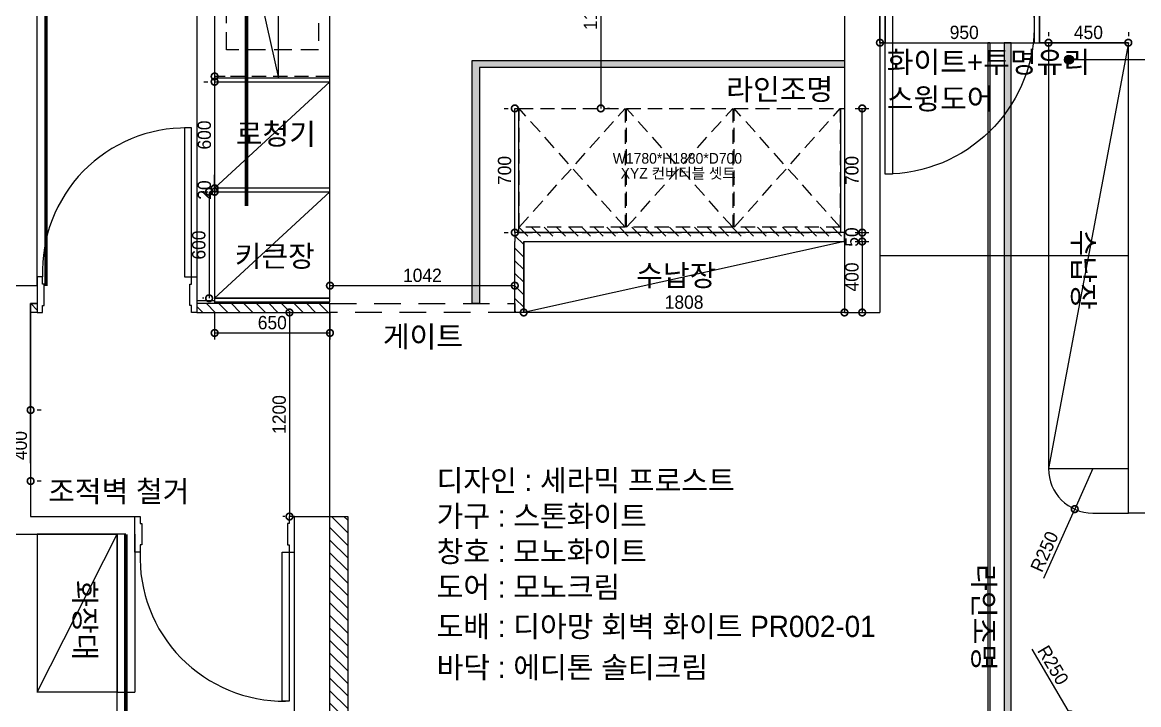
# Model space of a CAD drawing. Header units: inches. Extents: x -63256 to 33689, y -34490 to 100230.
# Drawn here: x -25194 to -18902, y -17312 to -13468 of the extents above; entities that cross this region are included whole.
import ezdxf

# ---------------------------------------------------------------- set-up
doc = ezdxf.new("R2010")
doc.units = ezdxf.units.IN
doc.header["$LTSCALE"] = 100
doc.header["$MEASUREMENT"] = 0
for name, pattern in [('DASHEDX2', [1.5, 1, -0.5]), ('DH-HID2', [1.2, 0.8, -0.4]), ('HID', [2.5, 1.5, -1]), ('HIDDEN', [0.375, 0.25, -0.125])]:
    doc.linetypes.add(name, pattern=pattern)
for name, color, linetype in [('0-ELC TEXT', 7, 'Continuous'), ('03-WAL NEW', 3, 'Continuous'), ('06-FUR', 6, 'Continuous'), ('06-LIGHT', 4, 'Continuous'), ('07-DIM WAL', 5, 'Continuous'), ('3.기호.계단선', 30, 'Continuous'), ('CEIL-LIGHT', 7, 'Continuous'), ('CO-DO-FR', 7, 'Continuous'), ('CO-DOOR', 8, 'Continuous'), ('FU-FURM', 251, 'DH-HID2'), ('Layer 1', 7, 'Continuous'), ('RC-LIGHT', 7, 'Continuous'), ('도면층2', 2, 'Continuous')]:
    doc.layers.add(name, color=color, linetype=linetype)
doc.styles.add('스타일1', font='')
doc.styles.add('코레일둥고', font='')
doc.styles.get('스타일1').set_extended_font_data('HYwulM')
doc.styles.get('코레일둥고').set_extended_font_data('Korail Round Gothic Medium')
doc.dimstyles.new('30', dxfattribs={"dimscale": 30, "dimtxt": 2.5, "dimasz": 2.5, "dimexe": 1.25, "dimexo": 2, "dimtad": 1, "dimdec": 0, "dimtxsty": '스타일1', "dimblk": 'DOTSMALL', "dimcen": 2.5, "dimclrd": 1, "dimclre": 1, "dimclrt": 2, "dimadec": 0, "dimazin": 0, "dimtfac": 1, "dimtix": 1, "dimtmove": 0, "dimatfit": 3, "dimldrblk": 'DOTSMALL', "dimfxl": 1.25, "dimarcsym": 0})
pattern_1 = [(135, (72636.96, -246196.736), (-35.355339, -35.355339), [])]
pattern_2 = [(45, (52.90224, -23866.0576), (-0.08838834765, 0.08838834765), [])]

# ---------------------------------------------------------------- blocks, each defined once
blk = doc.blocks.new('D-013')
at = {"layer": 'CO-DO-FR'}
for points in [[(0, 200), (30, 200), (30, 0), (0, 0)], [(900, 200), (870, 200), (870, 0), (900, 0)]]:
    blk.add_lwpolyline(points, close=True, dxfattribs=at)
at = {"layer": 'CO-DOOR'}
blk.add_lwpolyline([(830, 940), (830, -740), (870, -740), (870, 940)], close=True, dxfattribs=at)
blk.add_arc((870, 100), 840, 90, 267.2706, dxfattribs=at)
blk = doc.blocks.new('_DOTSMALL')
at = {"color": 0, "linetype": 'ByBlock', "const_width": 0.5}
blk.add_lwpolyline([(-0.0625, 0, 1), (0.0625, 0, 1)], format="xyb", close=True, dxfattribs=at)
blk = doc.blocks.new('*D253')
at = {"layer": '07-DIM WAL', "color": 1, "lineweight": -2, "transparency": 16777216}
for p, q in [((-25147.3, -15652.5), (-25147.3, -16052.5)), ((-25087.3, -15652.5), (-25109.8, -15652.5)), ((-25087.3, -16052.5), (-25109.8, -16052.5))]:
    blk.add_line(p, q, dxfattribs=at)
at = {"layer": 'Defpoints', "color": 0, "transparency": 16777216}
for p in [(-25147.3, -15652.5), (-25147.3, -16052.5), (-25147.3, -16052.5)]:
    blk.add_point(p, dxfattribs=at)
at = {"layer": '07-DIM WAL', "color": 1, "lineweight": -2, "transparency": 16777216, "xscale": 75, "yscale": 75, "zscale": 75}
for p, rotation in [((-25147.3, -15652.5), 90), ((-25147.3, -16052.5), 270)]:
    blk.add_blockref('_DOTSMALL', p, dxfattribs=dict(at, rotation=rotation))
at = {"layer": '07-DIM WAL', "color": 2, "transparency": 16777216, "insert": (-25205, -15852.5), "char_height": 75, "attachment_point": 5, "rotation": 90, "style": '스타일1'}
blk.add_mtext('400', dxfattribs=at)
blk = doc.blocks.new('*D258')
at = {"layer": '07-DIM WAL', "color": 1, "lineweight": -2, "transparency": 16777216}
for p, q in [((-20360.3, -13522.5), (-20360.3, -13545)), ((-19410.3, -13522.5), (-19410.3, -13545)), ((-20360.3, -13582.5), (-19410.3, -13582.5))]:
    blk.add_line(p, q, dxfattribs=at)
at = {"layer": 'Defpoints', "color": 0, "transparency": 16777216}
for p in [(-20360.3, -13582.5), (-19410.3, -13582.5), (-19410.3, -13582.5)]:
    blk.add_point(p, dxfattribs=at)
at = {"layer": '07-DIM WAL', "color": 1, "lineweight": -2, "transparency": 16777216, "xscale": 75, "yscale": 75, "zscale": 75, "rotation": 180}
blk.add_blockref('_DOTSMALL', (-20360.3, -13582.5), dxfattribs=at)
at = {"layer": '07-DIM WAL', "color": 1, "lineweight": -2, "transparency": 16777216, "xscale": 75, "yscale": 75, "zscale": 75}
blk.add_blockref('_DOTSMALL', (-19410.3, -13582.5), dxfattribs=at)
at = {"layer": '07-DIM WAL', "color": 2, "transparency": 16777216, "insert": (-19885.3, -13524.7), "char_height": 75, "attachment_point": 5, "style": '스타일1'}
blk.add_mtext('950', dxfattribs=at)
blk = doc.blocks.new('*D259')
at = {"layer": '07-DIM WAL', "color": 1, "lineweight": -2, "transparency": 16777216}
for p, q in [((-19410.3, -13522.5), (-19410.3, -13545)), ((-18960.3, -13522.5), (-18960.3, -13545)), ((-19410.3, -13582.5), (-18960.3, -13582.5))]:
    blk.add_line(p, q, dxfattribs=at)
at = {"layer": 'Defpoints', "color": 0, "transparency": 16777216}
for p in [(-19410.3, -13582.5), (-18960.3, -13582.5), (-18960.3, -13582.5)]:
    blk.add_point(p, dxfattribs=at)
at = {"layer": '07-DIM WAL', "color": 1, "lineweight": -2, "transparency": 16777216, "xscale": 75, "yscale": 75, "zscale": 75, "rotation": 180}
blk.add_blockref('_DOTSMALL', (-19410.3, -13582.5), dxfattribs=at)
at = {"layer": '07-DIM WAL', "color": 1, "lineweight": -2, "transparency": 16777216, "xscale": 75, "yscale": 75, "zscale": 75}
blk.add_blockref('_DOTSMALL', (-18960.3, -13582.5), dxfattribs=at)
at = {"layer": '07-DIM WAL', "color": 2, "transparency": 16777216, "insert": (-19185.3, -13524.7), "char_height": 75, "attachment_point": 5, "style": '스타일1'}
blk.add_mtext('450', dxfattribs=at)
blk = doc.blocks.new('*D335')
at = {"layer": '07-DIM WAL', "color": 1, "lineweight": -2, "transparency": 16777216}
for p, q in [((-24110.3, -14402.5), (-24110.3, -14327.5)), ((-24170.3, -14402.5), (-24147.8, -14402.5)), ((-24110.3, -14402.5), (-24110.3, -14422.5)), ((-24170.3, -14422.5), (-24147.8, -14422.5)), ((-24110.3, -14422.5), (-24110.3, -14497.5))]:
    blk.add_line(p, q, dxfattribs=at)
at = {"layer": 'Defpoints', "color": 0, "transparency": 16777216}
for p in [(-24110.3, -14402.5), (-24110.3, -14422.5), (-24110.3, -14422.5)]:
    blk.add_point(p, dxfattribs=at)
at = {"layer": '07-DIM WAL', "color": 1, "lineweight": -2, "transparency": 16777216, "xscale": 75, "yscale": 75, "zscale": 75}
for p, rotation in [((-24110.3, -14402.5), 270), ((-24110.3, -14422.5), 90)]:
    blk.add_blockref('_DOTSMALL', p, dxfattribs=dict(at, rotation=rotation))
at = {"layer": '07-DIM WAL', "color": 2, "transparency": 16777216, "insert": (-24168, -14412.5), "char_height": 75, "attachment_point": 5, "rotation": 90, "style": '스타일1'}
blk.add_mtext('20', dxfattribs=at)
blk = doc.blocks.new('*D260')
at = {"layer": '07-DIM WAL', "color": 1, "lineweight": -2, "transparency": 16777216}
for p, q in [((-20500.3, -14702.5), (-20422.8, -14702.5)), ((-20460.3, -14702.5), (-20460.3, -15102.5)), ((-20500.3, -15102.5), (-20422.8, -15102.5))]:
    blk.add_line(p, q, dxfattribs=at)
at = {"layer": 'Defpoints', "color": 0, "transparency": 16777216}
for p in [(-20560.3, -14702.5), (-20560.3, -15102.5), (-20460.3, -15102.5)]:
    blk.add_point(p, dxfattribs=at)
at = {"layer": '07-DIM WAL', "color": 1, "lineweight": -2, "transparency": 16777216, "xscale": 75, "yscale": 75, "zscale": 75}
for p, rotation in [((-20460.3, -14702.5), 90), ((-20460.3, -15102.5), 270)]:
    blk.add_blockref('_DOTSMALL', p, dxfattribs=dict(at, rotation=rotation))
at = {"layer": '07-DIM WAL', "color": 2, "transparency": 16777216, "insert": (-20518, -14902.5), "char_height": 75, "attachment_point": 5, "rotation": 90, "style": '스타일1'}
blk.add_mtext('400', dxfattribs=at)
blk = doc.blocks.new('*D336')
at = {"layer": '07-DIM WAL', "color": 1, "lineweight": -2, "transparency": 16777216}
for p, q in [((-20500.3, -13952.5), (-20422.8, -13952.5)), ((-20460.3, -14652.5), (-20460.3, -13952.5)), ((-20500.3, -14652.5), (-20422.8, -14652.5))]:
    blk.add_line(p, q, dxfattribs=at)
at = {"layer": 'Defpoints', "color": 0, "transparency": 16777216}
for p in [(-20560.3, -13952.5), (-20460.3, -13952.5), (-20560.3, -14652.5)]:
    blk.add_point(p, dxfattribs=at)
at = {"layer": '07-DIM WAL', "color": 1, "lineweight": -2, "transparency": 16777216, "xscale": 75, "yscale": 75, "zscale": 75}
for p, rotation in [((-20460.3, -13952.5), 90), ((-20460.3, -14652.5), 270)]:
    blk.add_blockref('_DOTSMALL', p, dxfattribs=dict(at, rotation=rotation))
at = {"layer": '07-DIM WAL', "color": 2, "transparency": 16777216, "insert": (-20518, -14302.5), "char_height": 75, "attachment_point": 5, "rotation": 90, "style": '스타일1'}
blk.add_mtext('700', dxfattribs=at)
blk = doc.blocks.new('*D339')
at = {"layer": '07-DIM WAL', "color": 1, "lineweight": -2, "transparency": 16777216}
for p, q in [((-21993.6, -12852.5), (-21971.1, -12852.5)), ((-21933.6, -12852.5), (-21933.6, -13952.5)), ((-21885.1, -13952.5), (-21896.1, -13952.5))]:
    blk.add_line(p, q, dxfattribs=at)
at = {"layer": 'Defpoints', "color": 0, "transparency": 16777216}
for p in [(-21933.6, -12852.5), (-21945.1, -13952.5), (-21933.6, -13952.5)]:
    blk.add_point(p, dxfattribs=at)
at = {"layer": '07-DIM WAL', "color": 1, "lineweight": -2, "transparency": 16777216, "xscale": 75, "yscale": 75, "zscale": 75}
for p, rotation in [((-21933.6, -12852.5), 90), ((-21933.6, -13952.5), 270)]:
    blk.add_blockref('_DOTSMALL', p, dxfattribs=dict(at, rotation=rotation))
at = {"layer": '07-DIM WAL', "color": 2, "transparency": 16777216, "insert": (-21991.3, -13402.5), "char_height": 75, "attachment_point": 5, "rotation": 90, "style": '스타일1'}
blk.add_mtext('1100', dxfattribs=at)
blk = doc.blocks.new('*D340')
at = {"layer": '07-DIM WAL', "color": 1, "lineweight": -2, "transparency": 16777216}
for p, q in [((-22368.3, -15042.5), (-22368.3, -15065)), ((-20560.3, -15042.5), (-20560.3, -15065)), ((-20560.3, -15102.5), (-22368.3, -15102.5))]:
    blk.add_line(p, q, dxfattribs=at)
at = {"layer": 'Defpoints', "color": 0, "transparency": 16777216}
for p in [(-22368.3, -15102.5), (-22368.3, -15102.5), (-20560.3, -15102.5)]:
    blk.add_point(p, dxfattribs=at)
at = {"layer": '07-DIM WAL', "color": 1, "lineweight": -2, "transparency": 16777216, "xscale": 75, "yscale": 75, "zscale": 75, "rotation": 180}
blk.add_blockref('_DOTSMALL', (-22368.3, -15102.5), dxfattribs=at)
at = {"layer": '07-DIM WAL', "color": 1, "lineweight": -2, "transparency": 16777216, "xscale": 75, "yscale": 75, "zscale": 75}
blk.add_blockref('_DOTSMALL', (-20560.3, -15102.5), dxfattribs=at)
at = {"layer": '07-DIM WAL', "color": 2, "transparency": 16777216, "insert": (-21464.3, -15044.7), "char_height": 75, "attachment_point": 5, "style": '스타일1'}
blk.add_mtext('1808', dxfattribs=at)
blk = doc.blocks.new('*D341')
at = {"layer": '07-DIM WAL', "color": 1, "lineweight": -2, "transparency": 16777216}
for p, q in [((-22478.3, -13952.5), (-22455.8, -13952.5)), ((-22418.3, -14652.5), (-22418.3, -13952.5)), ((-22478.3, -14652.5), (-22455.8, -14652.5))]:
    blk.add_line(p, q, dxfattribs=at)
at = {"layer": 'Defpoints', "color": 0, "transparency": 16777216}
for p in [(-22418.3, -13952.5), (-22418.3, -13952.5), (-22418.3, -14652.5)]:
    blk.add_point(p, dxfattribs=at)
at = {"layer": '07-DIM WAL', "color": 1, "lineweight": -2, "transparency": 16777216, "xscale": 75, "yscale": 75, "zscale": 75}
for p, rotation in [((-22418.3, -13952.5), 90), ((-22418.3, -14652.5), 270)]:
    blk.add_blockref('_DOTSMALL', p, dxfattribs=dict(at, rotation=rotation))
at = {"layer": '07-DIM WAL', "color": 2, "transparency": 16777216, "insert": (-22476, -14302.5), "char_height": 75, "attachment_point": 5, "rotation": 90, "style": '스타일1'}
blk.add_mtext('700', dxfattribs=at)
blk = doc.blocks.new('*D268')
at = {"layer": '07-DIM WAL', "color": 1, "lineweight": -2, "transparency": 16777216}
for p, q in [((-24110.3, -12872.5), (-24110.3, -13772.5)), ((-24050.3, -12872.5), (-24072.8, -12872.5)), ((-24050.3, -13772.5), (-24072.8, -13772.5))]:
    blk.add_line(p, q, dxfattribs=at)
at = {"layer": 'Defpoints', "color": 0, "transparency": 16777216}
for p in [(-24110.3, -12872.5), (-24110.3, -13772.5), (-24110.3, -13772.5)]:
    blk.add_point(p, dxfattribs=at)
at = {"layer": '07-DIM WAL', "color": 1, "lineweight": -2, "transparency": 16777216, "xscale": 75, "yscale": 75, "zscale": 75}
for p, rotation in [((-24110.3, -12872.5), 90), ((-24110.3, -13772.5), 270)]:
    blk.add_blockref('_DOTSMALL', p, dxfattribs=dict(at, rotation=rotation))
at = {"layer": '07-DIM WAL', "color": 2, "transparency": 16777216, "insert": (-24168.1, -13322.5), "char_height": 75, "attachment_point": 5, "rotation": 90, "style": '스타일1'}
blk.add_mtext('900', dxfattribs=at)
blk = doc.blocks.new('*D346')
at = {"layer": '07-DIM WAL', "color": 1, "lineweight": -2, "transparency": 16777216}
for p, q in [((-24170.3, -13802.5), (-24147.8, -13802.5)), ((-24110.3, -13802.5), (-24110.3, -14402.5)), ((-24170.3, -14402.5), (-24147.8, -14402.5))]:
    blk.add_line(p, q, dxfattribs=at)
at = {"layer": 'Defpoints', "color": 0, "transparency": 16777216}
for p in [(-24110.3, -13802.5), (-24110.3, -14402.5), (-24110.3, -14402.5)]:
    blk.add_point(p, dxfattribs=at)
at = {"layer": '07-DIM WAL', "color": 1, "lineweight": -2, "transparency": 16777216, "xscale": 75, "yscale": 75, "zscale": 75}
for p, rotation in [((-24110.3, -13802.5), 90), ((-24110.3, -14402.5), 270)]:
    blk.add_blockref('_DOTSMALL', p, dxfattribs=dict(at, rotation=rotation))
at = {"layer": '07-DIM WAL', "color": 2, "transparency": 16777216, "insert": (-24168.1, -14102.5), "char_height": 75, "attachment_point": 5, "rotation": 90, "style": '스타일1'}
blk.add_mtext('600', dxfattribs=at)
blk = doc.blocks.new('*D351')
at = {"layer": '07-DIM WAL', "color": 1, "lineweight": -2, "transparency": 16777216}
for p, q in [((-20460.3, -14652.5), (-20460.3, -14577.5)), ((-20500.3, -14652.5), (-20422.8, -14652.5)), ((-20460.3, -14702.5), (-20460.3, -14652.5)), ((-20500.3, -14702.5), (-20422.8, -14702.5)), ((-20460.3, -14702.5), (-20460.3, -14777.5))]:
    blk.add_line(p, q, dxfattribs=at)
at = {"layer": 'Defpoints', "color": 0, "transparency": 16777216}
for p in [(-20560.3, -14652.5), (-20460.3, -14652.5), (-20560.3, -14702.5)]:
    blk.add_point(p, dxfattribs=at)
at = {"layer": '07-DIM WAL', "color": 1, "lineweight": -2, "transparency": 16777216, "xscale": 75, "yscale": 75, "zscale": 75}
for p, rotation in [((-20460.3, -14652.5), 270), ((-20460.3, -14702.5), 90)]:
    blk.add_blockref('_DOTSMALL', p, dxfattribs=dict(at, rotation=rotation))
at = {"layer": '07-DIM WAL', "color": 2, "transparency": 16777216, "insert": (-20518, -14677.5), "char_height": 75, "attachment_point": 5, "rotation": 90, "style": '스타일1'}
blk.add_mtext('50', dxfattribs=at)
blk = doc.blocks.new('*D361')
at = {"layer": '07-DIM WAL', "color": 1, "lineweight": -2, "transparency": 16777216}
for p in [(-19160.3, -15982.5), (-19436.8, -16599.7)]:
    blk.add_line(p, (-19262.5, -16210.6), dxfattribs=at)
at = {"layer": 'Defpoints', "color": 0, "transparency": 16777216}
for p in [(-19160.3, -15982.5), (-19262.5, -16210.6)]:
    blk.add_point(p, dxfattribs=at)
at = {"layer": '07-DIM WAL', "color": 1, "lineweight": -2, "transparency": 16777216, "xscale": 75, "yscale": 75, "zscale": 75, "rotation": 65.86722299456564}
blk.add_blockref('_DOTSMALL', (-19262.5, -16210.6), dxfattribs=at)
at = {"layer": '07-DIM WAL', "color": 2, "transparency": 16777216, "insert": (-19433, -16450), "char_height": 75, "attachment_point": 5, "rotation": 65.86722, "style": '스타일1'}
blk.add_mtext('R250', dxfattribs=at)
blk = doc.blocks.new('*D362')
at = {"layer": '07-DIM WAL', "color": 1, "lineweight": -2, "transparency": 16777216}
for p in [(-19504.8, -17000.4), (-19160.3, -17582.5)]:
    blk.add_line(p, (-19287.6, -17367.3), dxfattribs=at)
at = {"layer": 'Defpoints', "color": 0, "transparency": 16777216}
for p in [(-19287.6, -17367.3), (-19160.3, -17582.5)]:
    blk.add_point(p, dxfattribs=at)
at = {"layer": '07-DIM WAL', "color": 1, "lineweight": -2, "transparency": 16777216, "xscale": 75, "yscale": 75, "zscale": 75, "rotation": 300.6224356856704}
blk.add_blockref('_DOTSMALL', (-19287.6, -17367.3), dxfattribs=at)
at = {"layer": '07-DIM WAL', "color": 2, "transparency": 16777216, "insert": (-19384.7, -17089.9), "char_height": 75, "attachment_point": 5, "rotation": 300.62244, "style": '스타일1'}
blk.add_mtext('R250', dxfattribs=at)
blk = doc.blocks.new('dfdadfs')
at = {"layer": 'Layer 1'}
blk.add_line((-18960.3, -114782.5), (-20360.3, -114782.5), dxfattribs=at)
at = {"layer": '도면층2'}
for p, q in [((-24210.3, -110272.5), (-24210.3, -114937.5)), ((-20560.3, -110272.5), (-20560.3, -115102.5)), ((-20360.3, -110272.5), (-20360.3, -113582.5)), ((-24110.3, -112172.5), (-24110.3, -115037.5)), ((-19460.3, -113382.5), (-19460.3, -113582.5)), ((-20360.3, -113582.5), (-20360.3, -115102.5)), ((-18960.3, -113582.5), (-19460.3, -113582.5)), ((-18960.3, -116232.5), (-18960.3, -113582.5)), ((-25110.5, -114952.5), (-27560.3, -114952.5)), ((-25110.5, -114952.5), (-25110.5, -115052.5)), ((-24210.3, -114937.5), (-24210.3, -115037.5)), ((-25147.3, -115952.5), (-25147.3, -115052.5)), ((-25110.5, -115052.5), (-25147.3, -115052.5)), ((-25147.3, -115052.5), (-25147.3, -116252.5)), ((-24110.3, -115037.5), (-24210.3, -115037.5)), ((-20560.3, -115102.5), (-20360.3, -115102.5)), ((-25147.3, -116252.5), (-24560.3, -116252.5)), ((-24560.3, -116352.5), (-24560.3, -116252.5)), ((-23660.3, -117092.5), (-23660.3, -116252.5)), ((-23660.3, -116252.5), (-23460.3, -116252.5)), ((-23460.3, -117092.5), (-23460.3, -116252.5)), ((-18760.3, -116232.5), (-18960.3, -116232.5)), ((-25247.3, -116352.5), (-24660.3, -116352.5)), ((-24660.3, -116352.5), (-24660.3, -117242.5)), ((-24560.3, -116352.5), (-24560.3, -117242.5)), ((-23660.3, -117292.5), (-23660.3, -117092.5)), ((-23460.3, -120782.5), (-23460.3, -117092.5)), ((-24660.3, -117242.5), (-24560.3, -117242.5)), ((-23660.3, -120582.5), (-23660.3, -117292.5))]:
    blk.add_line(p, q, dxfattribs=at)
blk = doc.blocks.new('*D387')
at = {"layer": '07-DIM WAL', "color": 1, "lineweight": -2, "transparency": 16777216}
for p, q in [((-23748.5, -15102.5), (-23726, -15102.5)), ((-23688.5, -15102.5), (-23688.5, -16252.5)), ((-23713.7, -16252.5), (-23726, -16252.5))]:
    blk.add_line(p, q, dxfattribs=at)
at = {"layer": 'Defpoints', "color": 0, "transparency": 16777216}
for p in [(-23688.5, -15102.5), (-23688.5, -16252.5), (-23653.7, -16252.5)]:
    blk.add_point(p, dxfattribs=at)
at = {"layer": '07-DIM WAL', "color": 1, "lineweight": -2, "transparency": 16777216, "xscale": 75, "yscale": 75, "zscale": 75}
for p, rotation in [((-23688.5, -15102.5), 90), ((-23688.5, -16252.5), 270)]:
    blk.add_blockref('_DOTSMALL', p, dxfattribs=dict(at, rotation=rotation))
at = {"layer": '07-DIM WAL', "color": 2, "transparency": 16777216, "insert": (-23746.3, -15677.5), "char_height": 75, "attachment_point": 5, "rotation": 90, "style": '스타일1'}
blk.add_mtext('1200', dxfattribs=at)
blk = doc.blocks.new('*D409')
at = {"layer": '07-DIM WAL', "color": 1, "lineweight": -2, "transparency": 16777216}
for p, q in [((-24170.3, -14422.2), (-24179, -14422.2)), ((-24141.5, -14422.2), (-24141.5, -15022.5)), ((-24170.3, -15022.5), (-24179, -15022.5))]:
    blk.add_line(p, q, dxfattribs=at)
at = {"layer": 'Defpoints', "color": 0, "transparency": 16777216}
for p in [(-24110.3, -14422.2), (-24141.5, -15022.5), (-24110.3, -15022.5)]:
    blk.add_point(p, dxfattribs=at)
at = {"layer": '07-DIM WAL', "color": 1, "lineweight": -2, "transparency": 16777216, "xscale": 75, "yscale": 75, "zscale": 75}
for p, rotation in [((-24141.5, -14422.2), 90), ((-24141.5, -15022.5), 270)]:
    blk.add_blockref('_DOTSMALL', p, dxfattribs=dict(at, rotation=rotation))
at = {"layer": '07-DIM WAL', "color": 2, "transparency": 16777216, "insert": (-24199.3, -14722.4), "char_height": 75, "attachment_point": 5, "rotation": 90, "style": '스타일1'}
blk.add_mtext('600', dxfattribs=at)
blk = doc.blocks.new('*D431')
at = {"layer": '03-WAL NEW', "color": 1, "lineweight": -2, "transparency": 16777216}
for p, q in [((-23460.3, -14962.5), (-23460.3, -14913.8)), ((-23460.3, -14951.3), (-22418.3, -14951.3)), ((-22418.3, -14962.5), (-22418.3, -14913.8))]:
    blk.add_line(p, q, dxfattribs=at)
at = {"layer": 'Defpoints', "color": 0, "transparency": 16777216}
for p in [(-22418.3, -14951.3), (-23460.3, -15022.5), (-22418.3, -15022.5)]:
    blk.add_point(p, dxfattribs=at)
at = {"layer": '03-WAL NEW', "color": 1, "lineweight": -2, "transparency": 16777216, "xscale": 75, "yscale": 75, "zscale": 75, "rotation": 180}
blk.add_blockref('_DOTSMALL', (-23460.3, -14951.3), dxfattribs=at)
at = {"layer": '03-WAL NEW', "color": 1, "lineweight": -2, "transparency": 16777216, "xscale": 75, "yscale": 75, "zscale": 75}
blk.add_blockref('_DOTSMALL', (-22418.3, -14951.3), dxfattribs=at)
at = {"layer": '03-WAL NEW', "color": 2, "transparency": 16777216, "insert": (-22939.3, -14893.5), "char_height": 75, "attachment_point": 5, "style": '스타일1'}
blk.add_mtext('1042', dxfattribs=at)
blk = doc.blocks.new('*D432')
at = {"layer": '03-WAL NEW', "color": 1, "lineweight": -2, "transparency": 16777216}
for p, q in [((-24110.3, -15102.5), (-24110.3, -15255.4)), ((-23460.3, -15102.5), (-23460.3, -15255.4)), ((-24110.3, -15217.9), (-23460.3, -15217.9))]:
    blk.add_line(p, q, dxfattribs=at)
at = {"layer": 'Defpoints', "color": 0, "transparency": 16777216}
for p in [(-24110.3, -15042.5), (-23460.3, -15042.5), (-23460.3, -15217.9)]:
    blk.add_point(p, dxfattribs=at)
at = {"layer": '03-WAL NEW', "color": 1, "lineweight": -2, "transparency": 16777216, "xscale": 75, "yscale": 75, "zscale": 75, "rotation": 180}
blk.add_blockref('_DOTSMALL', (-24110.3, -15217.9), dxfattribs=at)
at = {"layer": '03-WAL NEW', "color": 1, "lineweight": -2, "transparency": 16777216, "xscale": 75, "yscale": 75, "zscale": 75}
blk.add_blockref('_DOTSMALL', (-23460.3, -15217.9), dxfattribs=at)
at = {"layer": '03-WAL NEW', "color": 2, "transparency": 16777216, "insert": (-23785.3, -15160.1), "char_height": 75, "attachment_point": 5, "style": '스타일1'}
blk.add_mtext('650', dxfattribs=at)

msp = doc.modelspace()

# ---------------------------------------------------------------- hatches: boundary and pattern name
at = {"layer": '0-ELC TEXT'}
h = msp.add_hatch(color=256, dxfattribs=at)
h.dxf.hatch_style = 1
edge = h.paths.add_edge_path()
edge.add_arc((-19295.2, -13678.2), 25, -270, 90, ccw=False)
at = {"layer": '03-WAL NEW'}
h = msp.add_hatch(dxfattribs=at)
h.set_pattern_fill('_USER', color=256, scale=50, angle=135, pattern_type=0)
h.set_pattern_definition(pattern_1)
h.paths.add_polyline_path([(-22368.3, -14672.5), (-20560.3, -14672.5), (-20560.3, -14622.5), (-20580.3, -14622.5), (-22398.3, -14622.5), (-22418.3, -14622.5), (-22418.3, -14672.5), (-22418.3, -15102.5), (-22368.3, -15102.5)])
h = msp.add_hatch(dxfattribs=at)
h.set_pattern_fill('_USER', color=256, scale=50, angle=135, pattern_type=0)
h.set_pattern_definition(pattern_1)
h.paths.add_polyline_path([(-25147.3, -15052.5), (-25110.5, -15052.5), (-25110.5, -15102.5), (-25147.3, -15102.5)])
h = msp.add_hatch(dxfattribs=at)
h.set_pattern_fill('_USER', color=256, scale=50, angle=135, pattern_type=0)
h.set_pattern_definition(pattern_1)
h.paths.add_polyline_path([(-24210.5, -15102.5), (-23460.3, -15102.5), (-23460.3, -15052.5), (-24210.5, -15052.5)])
h = msp.add_hatch(dxfattribs=at)
h.set_pattern_fill('_USER', color=256, scale=50, angle=135, pattern_type=0)
h.set_pattern_definition(pattern_1)
h.paths.add_polyline_path([(-23360.3, -16252.5), (-23460.3, -16252.5), (-23460.3, -20582.5), (-23360.3, -20582.5)])
at = {"layer": '06-LIGHT'}
h = msp.add_hatch(dxfattribs=at)
h.set_pattern_fill('ANSI31', color=140)
h.set_pattern_definition(pattern_2)
h.paths.add_polyline_path([(-19660.3, -20582.5), (-19620.3, -20582.5), (-19620.3, -13582.5), (-19660.3, -13582.5)])
h = msp.add_hatch(dxfattribs=at)
h.set_pattern_fill('ANSI31', color=140)
h.set_pattern_definition(pattern_2)
h.paths.add_polyline_path([(-20560.3, -13722.5), (-22618.3, -13722.5), (-22618.3, -15052.5), (-22658.3, -15052.5), (-22658.3, -13682.5), (-20560.3, -13682.5)])

# ---------------------------------------------------------------- linework, layer by layer
at = {"layer": '0-ELC TEXT'}
msp.add_line((-14957.5, -13678.2), (-19295.2, -13678.2), dxfattribs=at)
msp.add_circle((-19295.2, -13678.2), 25, dxfattribs=at)
at = {"layer": '03-WAL NEW'}
for points in [[(-20560.3, -14652.5), (-22418.3, -14652.5), (-22418.3, -14702.5)], [(-22368.3, -14702.5), (-20560.3, -14702.5), (-20560.3, -14649.4)], [(-22368.3, -14702.5), (-22368.3, -15102.5), (-22418.3, -15102.5), (-22418.3, -14702.5)], [(-23660.3, -16252.5), (-23360.3, -16252.5), (-23360.3, -21082.5), (-23501, -21082.5)], [(-23460.3, -20782.5), (-23460.3, -17092.5)]]:
    msp.add_lwpolyline(points, dxfattribs=at)
for points in [[(-25147.3, -15052.5), (-25110.5, -15052.5), (-25110.5, -15102.5), (-25147.3, -15102.5)], [(-24210.5, -15102.5), (-23460.3, -15102.5), (-23460.3, -15052.5), (-24210.5, -15052.5)]]:
    msp.add_lwpolyline(points, close=True, dxfattribs=at)
at = {"layer": '03-WAL NEW', "color": 7, "linetype": 'HID'}
msp.add_lwpolyline([(-23460.3, -15052.5), (-22418.3, -15052.5), (-22418.3, -15102.5), (-23460.3, -15102.5)], close=True, dxfattribs=at)
at = {"layer": '06-FUR'}
for p, q in [((-18960.3, -13582.5), (-19410.3, -13582.5)), ((-19410.3, -13582.5), (-19410.3, -15982.5)), ((-18960.3, -13582.5), (-19410.3, -15982.5)), ((-18960.3, -16232.5), (-18960.3, -13582.5)), ((-23460.3, -13802.5), (-24110.3, -14402.1)), ((-23460.3, -14422.5), (-24110.3, -15022.5)), ((-20560.3, -14702.5), (-22368.3, -15102.5)), ((-19410.3, -15982.5), (-18960.3, -15982.5)), ((-19160.3, -16232.5), (-18960.3, -16232.5)), ((-24610.3, -16352.5), (-25110.3, -16352.5)), ((-25110.3, -16352.5), (-25110.3, -17242.5)), ((-25110.3, -17242.5), (-24660.3, -16352.5)), ((-24660.3, -17242.5), (-25110.3, -17242.5))]:
    msp.add_line(p, q, dxfattribs=at)
for points in [[(-24110.3, -15022.5), (-23460.3, -15022.5), (-23460.3, -12822.5), (-21490.3, -12822.5), (-21490.3, -12172.5), (-24110.3, -12172.5), (-24110.3, -15052.5)], [(-24110.3, -12172.5), (-23750.3, -13782.5), (-23750.3, -12172.5)], [(-22418.3, -13952.5), (-22398.3, -13952.5), (-22398.3, -14652.5), (-22418.3, -14652.5), (-22418.3, -13952.5)], [(-20580.3, -13952.5), (-20560.3, -13952.5), (-20560.3, -14652.5), (-20580.3, -14652.5), (-20580.3, -13952.5)]]:
    msp.add_lwpolyline(points, dxfattribs=at)
at = {"layer": '06-FUR', "color": 7, "linetype": 'DASHEDX2'}
msp.add_lwpolyline([(-23524.3, -13022.5), (-23524.3, -13622.5), (-24044.3, -13622.5), (-24044.3, -13022.5)], close=True, dxfattribs=at)
at = {"layer": '06-FUR'}
for points in [[(-24110.3, -13782.5), (-24110.3, -13802.5), (-23460.3, -13802.5), (-23460.3, -13782.5)], [(-24110.3, -14402.5), (-24110.3, -14422.5), (-23460.3, -14422.5), (-23460.3, -14402.5)], [(-22368.3, -14702.5), (-20560.3, -14702.5), (-20560.3, -15102.5), (-22368.3, -15102.5)], [(-24110.3, -15022.5), (-24110.3, -15042.5), (-23460.3, -15042.5), (-23460.3, -15022.5)]]:
    msp.add_lwpolyline(points, close=True, dxfattribs=at)
msp.add_arc((-19160.3, -15982.5), 250, 180, 270, dxfattribs=at)
at = {"layer": '06-LIGHT'}
for p, q in [((-25110.5, -14952.5), (-25110.5, -11022.5)), ((-23460.3, -16252.5), (-23460.3, -15102.5)), ((-24660.3, -20382.5), (-24660.3, -16352.5))]:
    msp.add_line(p, q, dxfattribs=at)
at = {"layer": '06-LIGHT', "color": 10, "linetype": 'HID', "const_width": 20}
for points in [[(-25060.5, -11022.5), (-25060.5, -14952.5)], [(-24610.3, -20382.5), (-24610.3, -16352.5)]]:
    msp.add_lwpolyline(points, dxfattribs=at)
at = {"layer": '06-LIGHT', "color": 140}
msp.add_lwpolyline([(-19660.3, -20582.5), (-19620.3, -20582.5), (-19620.3, -13582.5), (-19660.3, -13582.5)], close=True, dxfattribs=at)
msp.add_lwpolyline([(-20560.3, -13722.5), (-22618.3, -13722.5), (-22618.3, -15052.5), (-22658.3, -15052.5), (-22658.3, -13722.5), (-22658.3, -13682.5), (-20560.3, -13682.5), (-20560.3, -13722.5)], dxfattribs=at)
at = {"layer": 'CEIL-LIGHT', "color": 10, "linetype": 'HIDDEN', "const_width": 20}
msp.add_lwpolyline([(-23930.3, -14502.5), (-23930.3, -12347.5), (-21490.3, -12347.5)], dxfattribs=at)
at = {"layer": 'CO-DO-FR'}
for points in [[(-25110.5, -14902.5), (-25110.5, -15102.5), (-25080.5, -15102.5), (-25080.5, -15062.5), (-25070.5, -15062.5), (-25070.5, -14942.5), (-25080.5, -14942.5), (-25080.5, -14902.5), (-25110.5, -14902.5)], [(-24210.5, -14902.5), (-24210.5, -15102.5), (-24240.5, -15102.5), (-24240.5, -15062.5), (-24250.5, -15062.5), (-24250.5, -14942.5), (-24240.5, -14942.5), (-24240.5, -14902.5), (-24210.5, -14902.5)], [(-24560.3, -16452.5), (-24560.3, -16252.5), (-24530.3, -16252.5), (-24530.3, -16292.5), (-24520.3, -16292.5), (-24520.3, -16412.5), (-24530.3, -16412.5), (-24530.3, -16452.5), (-24560.3, -16452.5)], [(-23660.3, -16452.5), (-23660.3, -16252.5), (-23690.3, -16252.5), (-23690.3, -16292.5), (-23700.3, -16292.5), (-23700.3, -16412.5), (-23690.3, -16412.5), (-23690.3, -16452.5), (-23660.3, -16452.5)]]:
    msp.add_lwpolyline(points, close=True, dxfattribs=at)
at = {"layer": 'CO-DOOR'}
for points in [[(-24280.5, -14062.5), (-24280.5, -14902.5), (-24240.5, -14902.5), (-24240.5, -14062.5)], [(-23730.3, -17292.5), (-23730.3, -16452.5), (-23690.3, -16452.5), (-23690.3, -17292.5)]]:
    msp.add_lwpolyline(points, close=True, dxfattribs=at)
for centre, start, end in [((-24270.5, -14872.9), 89.2931, 182.08746), ((-23720.3, -16482), 177.91254, 270.7069)]:
    msp.add_arc(centre, 810.5, start, end, dxfattribs=at)
at = {"layer": 'FU-FURM'}
for p, q in [((-23460.3, -13772.5), (-24110.3, -13772.5)), ((-22394.3, -13952.5), (-22398.3, -13952.5)), ((-21796.3, -14622.5), (-22394.3, -13952.5)), ((-22394.3, -14622.5), (-21796.3, -13952.5)), ((-21190.3, -14622.5), (-21788.3, -13952.5)), ((-21788.3, -14622.5), (-21190.3, -13952.5)), ((-20584.3, -14622.5), (-21182.3, -13952.5)), ((-21182.3, -14622.5), (-20584.3, -13952.5)), ((-20584.3, -13952.5), (-20580.3, -13952.5))]:
    msp.add_line(p, q, dxfattribs=at)
msp.add_lwpolyline([(-22398.3, -13952.5), (-22398.3, -14652.5), (-20580.3, -14652.5), (-20580.3, -13952.5)], dxfattribs=at)
for points in [[(-22394.3, -13952.5), (-21796.3, -13952.5), (-21796.3, -14622.5), (-22394.3, -14622.5)], [(-21788.3, -13952.5), (-21190.3, -13952.5), (-21190.3, -14622.5), (-21788.3, -14622.5)], [(-21182.3, -13952.5), (-20584.3, -13952.5), (-20584.3, -14622.5), (-21182.3, -14622.5)]]:
    msp.add_lwpolyline(points, close=True, dxfattribs=at)
at = {"layer": 'RC-LIGHT'}
for p, q in [((-19740.3, -13582.5), (-19752.3, -13582.4)), ((-19752.3, -13582.4), (-19752.3, -20582.5)), ((-19740.3, -13582.5), (-19740.3, -20582.5))]:
    msp.add_line(p, q, dxfattribs=at)

# ---------------------------------------------------------------- block references
at = {"layer": '07-DIM WAL'}
msp.add_blockref('dfdadfs', (0, 100000), dxfattribs=at)
at = {"layer": 'CO-DOOR', "xscale": -1}
msp.add_blockref('D-013', (-19460.3, -13582.5), dxfattribs=at)

# ---------------------------------------------------------------- texts
at = {"layer": '0-ELC TEXT', "style": '코레일둥고'}
for s, height, p in [('화이트+투명유리', 120, (-20322.1, -13751)), ('스윙도어', 120, (-20322.1, -13958.2)), ('로청기', 120, (-23991.2, -14156.5)), ('W1780*H1880*D700', 60, (-21866.3, -14263.9)), ('XYZ 컨버터블 셋트', 60, (-21821.6, -14347.9)), ('키큰장', 120, (-23997.2, -14845.2)), ('수납장', 120, (-21734.3, -14954.2)), ('게이트', 120, (-23162.1, -15298.2)), ('조적벽 철거', 120, (-25048.8, -16170))]:
    msp.add_text(s, height=height, dxfattribs=at).set_placement(p)
for s, p in [('수납장', (-19272.7, -14634.7)), ('화장대', (-24900.7, -16610.4))]:
    msp.add_text(s, height=120, rotation=270, dxfattribs=at).set_placement(p)
at = {"layer": '06-LIGHT', "color": 140, "style": '코레일둥고'}
msp.add_text('라인조명', height=120, dxfattribs=at).set_placement((-21226.3, -13904.9))
msp.add_text('라인조명', height=120, rotation=270, dxfattribs=at).set_placement((-19834.3, -16520.6))
at = {"layer": '3.기호.계단선', "color": 140, "linetype": 'HID', "style": '코레일둥고'}
for s, p in [('디자인 : 세라믹 프로스트', (-22859, -16109.4)), ('가구 : 스톤화이트', (-22859, -16309.4)), ('창호 : 모노화이트', (-22859, -16509.4)), ('도어 : 모노크림', (-22859, -16709.4)), ('도배 : 디아망 회벽 화이트 PR002-01', (-22859, -16931.5)), ('바닥 : 에디톤 솔티크림', (-22859, -17161.7))]:
    msp.add_text(s, height=120, dxfattribs=at).set_placement(p)

# ---------------------------------------------------------------- dimensions: what is measured, and where the dimension line sits
at = {"layer": '03-WAL NEW'}
for base, p1, p2, picture, middle in [((-22418.3, -14951.3), (-23460.3, -15022.5), (-22418.3, -15022.5), '*D431', (-22939.3, -14893.5)), ((-23460.3, -15217.9), (-24110.3, -15042.5), (-23460.3, -15042.5), '*D432', (-23785.3, -15160.1))]:
    dim = msp.add_linear_dim(base=base, p1=p1, p2=p2, dimstyle='30', dxfattribs=at)
    dim.commit()
    dim.dimension.update_dxf_attribs({"geometry": picture, "text_midpoint": middle})
at = {"layer": '07-DIM WAL'}
for base, p1, p2, picture, middle in [((-21933.6, -13952.5), (-21933.6, -12852.5), (-21945.1, -13952.5), '*D339', (-21991.3, -13402.5)), ((-24110.3, -13772.5), (-24110.3, -12872.5), (-24110.3, -13772.5), '*D268', (-24168.1, -13322.5)), ((-24110.3, -14402.5), (-24110.3, -13802.5), (-24110.3, -14402.5), '*D346', (-24168.1, -14102.5)), ((-22418.3, -13952.5), (-22418.3, -14652.5), (-22418.3, -13952.5), '*D341', (-22476, -14302.5)), ((-20460.3, -13952.5), (-20560.3, -14652.5), (-20560.3, -13952.5), '*D336', (-20518, -14302.5)), ((-24110.3, -14422.5), (-24110.3, -14402.5), (-24110.3, -14422.5), '*D335', (-24168, -14412.5)), ((-24141.5, -15022.5), (-24110.3, -14422.2), (-24110.3, -15022.5), '*D409', (-24199.3, -14722.4)), ((-20460.3, -14652.5), (-20560.3, -14702.5), (-20560.3, -14652.5), '*D351', (-20518, -14677.5)), ((-20460.3, -15102.5), (-20560.3, -14702.5), (-20560.3, -15102.5), '*D260', (-20518, -14902.5))]:
    dim = msp.add_linear_dim(base=base, p1=p1, p2=p2, angle=90, dimstyle='30', dxfattribs=at)
    dim.commit()
    dim.dimension.update_dxf_attribs({"geometry": picture, "text_midpoint": middle})
for base, p1, p2, picture, middle in [((-19410.3, -13582.5), (-20360.3, -13582.5), (-19410.3, -13582.5), '*D258', (-19885.3, -13524.7)), ((-18960.3, -13582.5), (-19410.3, -13582.5), (-18960.3, -13582.5), '*D259', (-19185.3, -13524.7)), ((-22368.3, -15102.5), (-20560.3, -15102.5), (-22368.3, -15102.5), '*D340', (-21464.3, -15044.7))]:
    dim = msp.add_linear_dim(base=base, p1=p1, p2=p2, dimstyle='30', dxfattribs=at)
    dim.commit()
    dim.dimension.update_dxf_attribs({"geometry": picture, "text_midpoint": middle})
dim = msp.add_linear_dim(base=(-23688.5, -16252.5), p1=(-23688.5, -15102.5), p2=(-23653.7, -16252.5), angle=90, text='1200', dimstyle='30', override={"dimtxt": 2.5, "dimtxsty": '스타일1'}, dxfattribs=at)
dim.commit()
dim.dimension.update_dxf_attribs({"geometry": '*D387', "text_midpoint": (-23746.3, -15677.5)})
dim = msp.add_linear_dim(base=(-25147.3, -16052.5), p1=(-25147.3, -15652.5), p2=(-25147.3, -16052.5), angle=90, dimstyle='30', override={"dimtfill": 0}, dxfattribs=at)
dim.commit()
dim.dimension.update_dxf_attribs({"geometry": '*D253', "text_midpoint": (-25205, -15852.5)})
for center, mpoint, picture, middle in [((-19160.3, -15982.5), (-19262.5, -16210.6), '*D361', (-19433, -16450)), ((-19160.3, -17582.5), (-19287.6, -17367.3), '*D362', (-19384.7, -17089.9))]:
    dim = msp.add_radius_dim(center=center, mpoint=mpoint, dimstyle='30', dxfattribs=at)
    dim.commit()
    dim.dimension.update_dxf_attribs({"geometry": picture, "text_midpoint": middle})

doc.saveas('drawing.dxf')
